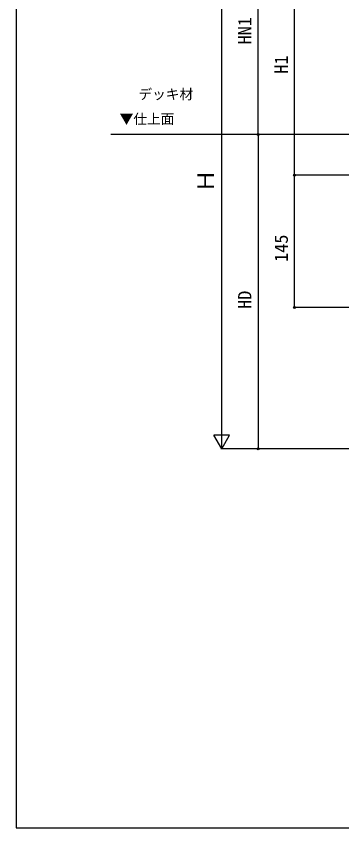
# Model space of a CAD drawing. Units: millimetres, scale not verified. Extents: x -875 to 875, y -1304 to 1297.
# Drawn here: x -875 to -518, y -1304 to -415 of the extents above; entities that cross this region are included whole.
import ezdxf
from ezdxf.enums import TextEntityAlignment as Align

# ---------------------------------------------------------------- set-up
doc = ezdxf.new("R2010")
doc.units = ezdxf.units.MM
doc.header["$LTSCALE"] = 8
for name, color, linetype in [('0-1_USER1', 3, 'Continuous'), ('0-3_YKK_12', 2, 'Continuous'), ('0-5_YKK_D', 6, 'Continuous'), ('0-6_YKK_ZWAK', 7, 'Continuous'), ('0-7_YSS_K', 3, 'Continuous')]:
    doc.layers.add(name, color=color, linetype=linetype)
doc.styles.add('ＭＳ ゴシック', font='')
doc.styles.get('ＭＳ ゴシック').set_extended_font_data('MS Gothic')

msp = doc.modelspace()

# ---------------------------------------------------------------- linework, layer by layer
at = {"layer": '0-3_YKK_12'}
msp.add_line((-222.53, -544.757), (-771.1, -544.757), dxfattribs=at)
at = {"layer": '0-5_YKK_D'}
for p, q in [((-609.5, -544.757), (-609.5, -299.257)), ((-649.5, -871.757), (-649.5, -316.757)), ((-569.5, -589.257), (-569.5, -337.257)), ((-609.5, -544.757), (-609.5, -889.257)), ((-438, -589.257), (-570.5, -589.257)), ((-438, -589.257), (-570.5, -589.257)), ((-569.5, -734.257), (-569.5, -589.257)), ((-437.2, -734.257), (-570.5, -734.257)), ((-649.5, -889.257), (-649.5, -858.946)), ((-649.5, -889.257), (-658.25, -874.102)), ((-640.75, -874.102), (-658.25, -874.102)), ((-649.5, -889.257), (-640.75, -874.102)), ((-438, -889.257), (-650.5, -889.257)), ((-438, -889.257), (-610.5, -889.257))]:
    msp.add_line(p, q, dxfattribs=at)
for centre in [(-609.5, -544.757), (-609.5, -544.757), (-569.5, -589.257), (-569.5, -589.257), (-569.5, -734.257), (-609.5, -889.257)]:
    msp.add_circle(centre, 1.075, dxfattribs=at)
at = {"layer": '0-6_YKK_ZWAK'}
msp.add_line((-875, 1245.8), (-875, -1304.2), dxfattribs=at)
msp.add_lwpolyline([(-875, -1304.2), (875, -1304.2), (875, 1245.8)], dxfattribs=at)
at = {"layer": '0-7_YSS_K'}
msp.add_line((-33.763, -889.257), (-608.953, -889.257), dxfattribs=at)

# ---------------------------------------------------------------- texts
at = {"layer": '0-1_USER1', "style": 'ＭＳ ゴシック'}
for s, p in [('デッキ材', (-740.827, -509.524)), ('▼仕上面', (-761.469, -536.672))]:
    msp.add_text(s, height=11, dxfattribs=at).set_placement(p, align=Align.BOTTOM_LEFT)
at = {"layer": '0-5_YKK_D', "style": 'ＭＳ ゴシック'}
for s, height, p in [('HN1', 14.66, (-612.5, -446.212)), ('H1', 14.66, (-572.5, -478.144)), ('Ｈ', 18.33, (-652.5, -608.178)), ('145', 14.66, (-572.5, -684.371)), ('HD', 14.66, (-612.5, -735.871))]:
    msp.add_text(s, height=height, rotation=90, dxfattribs=at).set_placement(p, align=Align.BOTTOM_LEFT)

doc.saveas('drawing.dxf')
